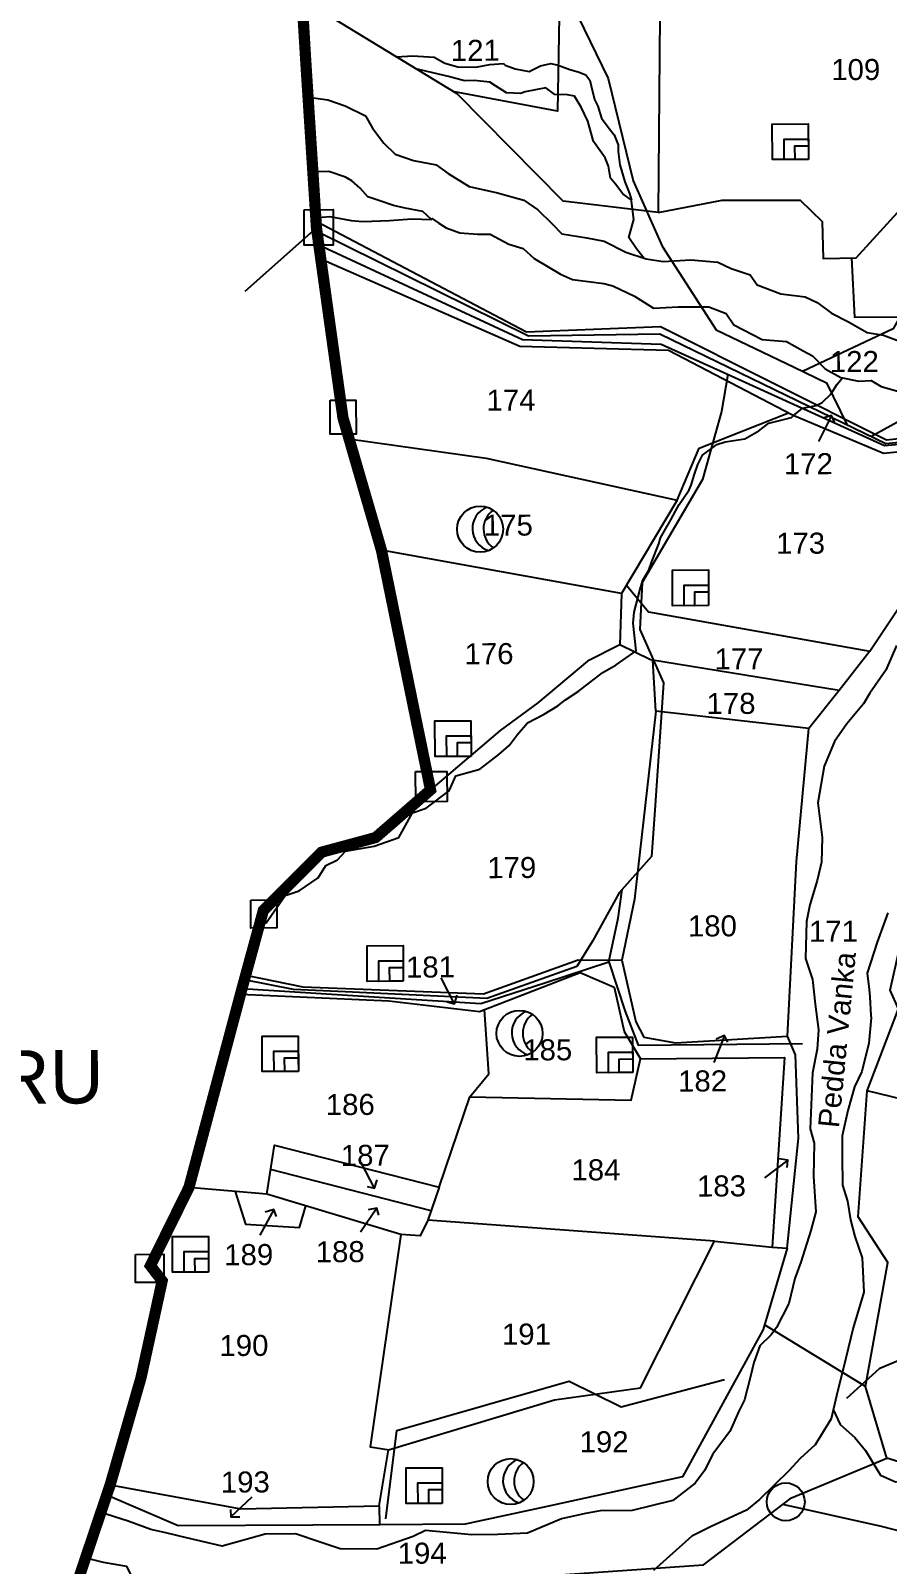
# Model space of a CAD drawing. Header units: inches. Extents: x 208632 to 221797, y 1591440 to 1598854.
# Drawn here: x 209724 to 210336, y 1594556 to 1595650 of the extents above; entities that cross this region are included whole.
import ezdxf

# ---------------------------------------------------------------- set-up
doc = ezdxf.new("R2010")
doc.units = ezdxf.units.IN
doc.header["$LTSCALE"] = 15
doc.header["$MEASUREMENT"] = 0
doc.linetypes.add('HIDDEN2', pattern=[0.1875, 0.125, -0.0625])
for name, color, linetype in [('BOUNDRY STONES', 240, 'Continuous'), ('DIMENSION', 1, 'Continuous'), ('PLOTS', 7, 'Continuous'), ('PLOTS NO', 7, 'Continuous'), ('ROADS', 1, 'Continuous'), ('STREAMS', 4, 'Continuous'), ('VILLAGE BOUNDRY', 5, 'Continuous'), ('wells', 7, 'Continuous')]:
    doc.layers.add(name, color=color, linetype=linetype)
doc.styles.get("Standard").update_dxf_attribs({"font": 'arial.ttf'})

# ---------------------------------------------------------------- blocks, each defined once
blk = doc.blocks.new('GGGGGFDGG')
at = {"layer": 'PLOTS NO', "color": 0}
for points in [[(17673.9, 8953.1), (17670.6, 8947.5), (17677, 8943.1)], [(17670.6, 8947.5), (17695.6, 8952)]]:
    blk.add_lwpolyline(points, dxfattribs=at)

msp = doc.modelspace()

# ---------------------------------------------------------------- linework, layer by layer
at = {"layer": 'BOUNDRY STONES'}
for points in [[(209919.5, 1595522.4), (209940.2, 1595522.5), (209940.3, 1595497.1), (209919.6, 1595497)], [(209938, 1595386.5), (209956.5, 1595386.5), (209956.6, 1595362.3), (209938.1, 1595362.2)], [(209999, 1595121.6), (210021.4, 1595121.7), (210021.5, 1595100.2), (209999.1, 1595100.1)], [(209881.4, 1595029.9), (209900, 1595030), (209900.1, 1595010), (209881.5, 1595009.9)], [(209799.1, 1594777.1), (209819.4, 1594777.2), (209819.4, 1594757.2), (209799.2, 1594757.2)]]:
    msp.add_lwpolyline(points, close=True, dxfattribs=at)
msp.add_lwpolyline([(209928.3, 1595509.4), (209877.2, 1595464.1)], dxfattribs=at)
msp.add_circle((210263.2, 1594600.6), 13.5, dxfattribs=at)
at = {"layer": 'PLOTS'}
for points in [[(210488.9, 1595570.2), (210425.3, 1595578.6), (210458.8, 1595621.7), (210463.5, 1595671.2), (210330.7, 1595739.2), (210207.5, 1595755.9), (210173.6, 1595689.2), (210172.1, 1595520.5), (210104.3, 1595528.4), (210028.7, 1595605), (209918, 1595672.6), (210101.5, 1595660.2), (210100.4, 1595592.7), (210025.7, 1595606.8)], [(210172.1, 1595520.5), (210217.9, 1595529.2), (210273.5, 1595529.1), (210289.3, 1595513.9), (210289.9, 1595487.6), (210313.4, 1595488.1), (210345.4, 1595523), (210370.8, 1595536), (210407.6, 1595564), (210425.3, 1595578.6)], [(210310.2, 1595488.1), (210312.3, 1595445.7), (210397.1, 1595445.9), (210474.1, 1595485.7), (210515, 1595539.3), (210569.2, 1595503.9), (210607.1, 1595473.4), (210678, 1595502.5), (210680.2, 1595529.3), (210740.6, 1595550.3), (210776.7, 1595555), (210835.8, 1595524.2), (210893.2, 1595489.6), (210923.6, 1595471.3), (210973.6, 1595437.5), (211033.2, 1595384.1), (211018.5, 1595357.1), (210979.2, 1595337.2), (210970.6, 1595338.3), (210931.6, 1595369.2), (210883.6, 1595379.1), (210923.6, 1595471.3)], [(210486.7, 1595336.9), (210437.1, 1595353.5), (210412.6, 1595366.4), (210335.2, 1595358), (210173.9, 1595438.8), (210078.2, 1595435.1), (209928, 1595514)], [(209931.4, 1595487.3), (210073.5, 1595425), (210179.6, 1595422.3), (210268.1, 1595376), (210333, 1595348.6), (210404.1, 1595355.7), (210475.4, 1595322), (210500.6, 1595306.5), (210526.7, 1595319), (210574.8, 1595321.7), (210612.7, 1595347.2), (210667.8, 1595357.3), (210757.5, 1595348.9), (210971, 1595323.9), (211024.3, 1595346.9), (211019.1, 1595357.4)], [(209951.5, 1595359), (210049.5, 1595345.1), (210185.7, 1595315.1), (210201.3, 1595352.3), (210265.2, 1595377.5)], [(210149.6, 1595254.6), (210165.3, 1595235.6), (210323.2, 1595207.5), (210417.6, 1595349.3)], [(210185.7, 1595315.1), (210146.1, 1595248.7), (209974.7, 1595279.4)], [(210320.1, 1594683), (210336, 1594771.4), (210314.9, 1594803.9), (210321.2, 1594893.7), (210343.7, 1594952.2), (210337.8, 1594965.6), (210349.8, 1595019.6), (210355.2, 1595064.1), (210388.9, 1595135.7), (210380.2, 1595139.8), (210416.3, 1595195.7), (210448.8, 1595226.6), (210463.2, 1595253.7), (210470.3, 1595293.6), (210500.6, 1595306.5)], [(210146.1, 1595248.7), (210144.8, 1595212), (210121.7, 1595200.4), (210086.2, 1595170.7), (210059.4, 1595150.8), (210009.7, 1595108.5)], [(210323.2, 1595207.5), (210301.2, 1595179.5), (210166.6, 1595201.4), (210144.8, 1595212)], [(210301.2, 1595179.5), (210279.6, 1595152.2), (210170.5, 1595164.6), (210168.4, 1595201.1)], [(210170.5, 1595164.6), (210155.3, 1595030.6), (210146.2, 1594987.1), (210156.2, 1594943), (210162, 1594932.1), (210184.5, 1594928.1), (210264.4, 1594932.9), (210270.9, 1595057.5), (210279.6, 1595152.2)], [(209877.8, 1594976.4), (209918.6, 1594968), (210047.5, 1594963), (210115, 1594987.2), (210146.2, 1594987.1)], [(209874.1, 1594962.8), (209979.9, 1594958.1), (210044.7, 1594950.4), (210116.5, 1594978.3), (210140.7, 1594967.7), (210148, 1594936.1), (210159.6, 1594916.6), (210262.4, 1594917.6), (210253.5, 1594782.3), (210264.2, 1594781.6), (210272.4, 1594860), (210270.2, 1594919.5), (210264.4, 1594932.9)], [(210015.9, 1594825), (210037.8, 1594889.5), (210051.2, 1594906), (210048.3, 1594951.8)], [(210037.8, 1594889.5), (210152.8, 1594887.2), (210159.6, 1594916.6)], [(210803, 1594869.1), (210730.2, 1594813.2), (210564.9, 1594876.2), (210537.2, 1594874.4), (210395.1, 1594913.2), (210381, 1594879.3), (210321.2, 1594893.7)], [(209892.8, 1594820.2), (209898.4, 1594855), (210015.9, 1594825), (210007.7, 1594801.5)], [(210010.1, 1594808.3), (209895.6, 1594837.6)], [(209988.5, 1594791.4), (209892.8, 1594820.2), (209837.3, 1594824.9)], [(209870.4, 1594822.1), (209877.6, 1594798.6), (209916.2, 1594796.4), (209920.8, 1594811.8)], [(210212.3, 1594786.6), (210007.7, 1594801.5), (210002.3, 1594790.3), (209988.5, 1594791.4), (209966.7, 1594639.8), (209980.2, 1594637.8)], [(209973.1, 1594597.7), (209979.8, 1594637.7), (210098.2, 1594673.3), (210159.5, 1594682), (210212.3, 1594786.6), (210253.5, 1594782.3)], [(210264.2, 1594781.6), (210247.1, 1594723.6), (210189.4, 1594618.5), (210092.9, 1594597.4), (210034.4, 1594584.6), (209973.8, 1594584.3), (209829.6, 1594583.4), (209778.6, 1594605.4)], [(210642.3, 1594738), (210571, 1594677.1), (210502.2, 1594584.8), (210491.5, 1594564.8), (210462.4, 1594572.6), (210414.5, 1594607.8), (210335.4, 1594631.7)], [(209754.5, 1594533.8), (209950, 1594510.8), (210021.4, 1594542.8), (210105.9, 1594548.7), (210204.6, 1594555.7), (210267.4, 1594603.5), (210335.4, 1594631.7), (210320.1, 1594683), (210248.1, 1594726.8)], [(209781.1, 1594612.8), (209874.4, 1594595.6), (209973.1, 1594597.7), (209973.2, 1594584.2)], [(210492.3, 1594566.3), (210479.2, 1594545), (210331.5, 1594583.1), (210261.1, 1594598.6)]]:
    msp.add_lwpolyline(points, dxfattribs=at)
at = {"layer": 'ROADS', "color": 1}
for points in [[(210275.2, 1595407.2), (210340.4, 1595437.9), (210366, 1595483.8), (210403.7, 1595523.8), (210438.8, 1595570.9), (210466.2, 1595618.7), (210470.6, 1595681.9), (210470.3, 1595761), (210441.9, 1595808.5), (210417, 1595826.1), (210356.9, 1595898.3), (210305, 1595960.8), (210261.3, 1596013.3), (210206.7, 1596102.5), (210144.1, 1596159.5)], [(211071.2, 1595683.1), (211068.2, 1595619.8), (211053.1, 1595554.7), (211046.2, 1595524.6), (211041.6, 1595470.8), (211038.7, 1595403), (211031.7, 1595369.3), (211010.7, 1595347.7), (210971.9, 1595332.2), (210856.2, 1595346.1), (210732.6, 1595358.4), (210681.7, 1595360), (210630.3, 1595354.1), (210601.4, 1595342.9), (210570.5, 1595324.7), (210528, 1595320.8), (210501, 1595313.2), (210469, 1595331), (210406.6, 1595360.6), (210333.6, 1595354), (210219, 1595406), (210174.4, 1595426.3), (210075.3, 1595429.5), (209926, 1595498.9)], [(210115, 1595660.1), (210136.4, 1595616.1), (210154.3, 1595542.9), (210175.1, 1595496.3), (210213.6, 1595436.7), (210269.1, 1595410.1), (210292.3, 1595399), (210306.7, 1595369.1)], [(209928.6, 1595507.1), (210079.6, 1595432.5), (210173.4, 1595433.9), (210304.1, 1595370.4), (210334.7, 1595355.5), (210413.1, 1595363.5), (210504, 1595321.9), (210574.1, 1595330.1), (210615.8, 1595355.5), (210682.7, 1595371.3), (210901.9, 1595347.3), (210971.9, 1595332.2)], [(210221.9, 1595404.8), (210217.3, 1595378.5), (210203.7, 1595329.9), (210160.8, 1595256.5), (210159, 1595222.9), (210175.9, 1595184.8), (210169.7, 1595094), (210167.4, 1595061), (210144.4, 1595035.1), (210125.3, 1595000.7), (210114.2, 1594982.4), (210049.8, 1594959.6), (209953.9, 1594964.1), (209911.9, 1594966.1), (209876.9, 1594973)], [(210323.9, 1595360.7), (210352.5, 1595376.2), (210378.5, 1595382.2), (210420.1, 1595370.7), (210441.4, 1595350.6)], [(209875.2, 1594966.9), (209980.6, 1594960.2), (210045.6, 1594956), (210092.1, 1594971.2), (210137, 1594985.9), (210143.6, 1595017.1), (210146.4, 1595037.4)], [(210137, 1594985.9), (210148.6, 1594950.4), (210157.8, 1594926.4), (210275.2, 1594927.6)], [(210306.9, 1594674.6), (210330.4, 1594695.9), (210368.5, 1594711.9), (210407.9, 1594722.2), (210439.8, 1594741.2), (210453.5, 1594765.2), (210524.5, 1594808.9), (210573.9, 1594806.9), (210621.7, 1594822.6), (210700.8, 1594824.4), (210790.1, 1594867.8), (210818.9, 1594877.3)], [(209977.9, 1594588.6), (209985.7, 1594651.6), (210079.3, 1594678.3), (210108.6, 1594686.6), (210145.7, 1594668.5), (210219.5, 1594688)]]:
    msp.add_lwpolyline(points, dxfattribs=at)
at = {"layer": 'STREAMS'}
for points in [[(209985.3, 1595631.5), (209997, 1595632.1), (210012.3, 1595631.2), (210020, 1595627), (210029.1, 1595624.4), (210042.1, 1595624.1), (210052.1, 1595625.9), (210061.8, 1595626.6)], [(210061.8, 1595626.6), (210063, 1595625.5), (210070, 1595622.8), (210080.2, 1595620.9), (210088.1, 1595625), (210095.6, 1595626.6), (210100.8, 1595625.5), (210109.1, 1595622.4), (210115.1, 1595620.8), (210120.6, 1595618.5), (210123.4, 1595614.8), (210124.3, 1595610.8), (210126.6, 1595601), (210129.2, 1595596.2), (210131.7, 1595587.6), (210137.2, 1595580.4), (210140.8, 1595575.9), (210143.7, 1595568.6), (210143.7, 1595563.8), (210144.7, 1595554.5), (210148.3, 1595542.2), (210151.7, 1595533.9), (210153.2, 1595529.1), (210146.9, 1595533.6), (210141.6, 1595540.5), (210138.2, 1595545), (210136.8, 1595553.4), (210134.4, 1595559.4), (210126, 1595571), (210121.9, 1595585.6), (210117.3, 1595595.5), (210112.5, 1595603.3), (210107.5, 1595604.3), (210098.5, 1595604.6), (210092, 1595609.3), (210077.2, 1595606.5), (210073.8, 1595605.4), (210064, 1595605.7), (210056.1, 1595610.8), (210052.1, 1595613.4), (210040.8, 1595614.5), (210034, 1595614.4), (210022.5, 1595617.4), (209999.1, 1595622.8)], [(209920.9, 1595602.9), (209936.3, 1595600.8), (209948.8, 1595596.6), (209963.2, 1595589.4), (209968.3, 1595580.6), (209976.3, 1595569.8), (209984.5, 1595561.9), (209997.6, 1595557.5), (210013.7, 1595554.3), (210022.2, 1595548.3), (210037.2, 1595538.9), (210057.6, 1595534.5), (210076.2, 1595529.3), (210086.2, 1595522.3), (210096.4, 1595512.2), (210103.5, 1595505.1), (210121.2, 1595502.3), (210133.6, 1595500), (210149.1, 1595492.1), (210163.7, 1595487.3), (210175.6, 1595485.4), (210195.5, 1595486.6), (210214.8, 1595484.9), (210224.3, 1595480.5), (210237.8, 1595475.9), (210242.7, 1595468.9), (210259.6, 1595462.3), (210277.1, 1595460.2), (210285.5, 1595456.2), (210295.9, 1595448.5), (210307.4, 1595442.6), (210321.2, 1595434.9), (210332.9, 1595433), (210344.4, 1595428.6)], [(210336.1, 1595020.7), (210328.5, 1594999.9), (210321.3, 1594977.7), (210322.7, 1594966.1), (210323.2, 1594960.9), (210323.9, 1594947.5), (210324.1, 1594945.9), (210322.4, 1594927.9), (210317.5, 1594907.6), (210312.3, 1594896.7), (210307.4, 1594879.8), (210303.5, 1594861.6), (210303.5, 1594847), (210303.6, 1594826.6), (210307.3, 1594815), (210309.5, 1594801.9), (210312.5, 1594789.9), (210317.7, 1594774.6), (210318.9, 1594750.2), (210311.3, 1594724.7), (210305.9, 1594702.1), (210299.5, 1594676.2), (210295.6, 1594659.8), (210284.3, 1594641.4), (210273.4, 1594631.5), (210265.5, 1594622.7), (210244.4, 1594602.3), (210235.3, 1594594.6), (210209.5, 1594582.8), (210196.1, 1594576.2), (210168.8, 1594551.7)]]:
    msp.add_lwpolyline(points, dxfattribs=at)
at = {"layer": 'STREAMS', "color": 4}
for points in [[(209926.8, 1595516.6), (209937.9, 1595517.6), (209945.4, 1595516.1), (209953, 1595514.7), (209961.5, 1595513.9), (209980.4, 1595514.8), (209996.4, 1595515.8), (210010.4, 1595515.5), (210004.2, 1595521), (209991.7, 1595523.6), (209983.3, 1595525.3), (209973.6, 1595528.8), (209964.9, 1595531.6), (209959.6, 1595537.7), (209953.5, 1595542.9), (209949.1, 1595545.5), (209937.1, 1595549.6), (209926.4, 1595549.5)], [(210162.1, 1595487.7), (210156.6, 1595494.4), (210151.1, 1595502.5), (210154.7, 1595515.5), (210153, 1595528.6)], [(210010.4, 1595516.4), (210015.6, 1595512.9), (210020.9, 1595509.5), (210030.5, 1595506), (210043.3, 1595504.9), (210052.3, 1595504.9), (210065.5, 1595497.7), (210075.7, 1595494.6), (210083.6, 1595487.6), (210102.5, 1595476.3), (210111, 1595472.6), (210133.4, 1595469.8), (210139.8, 1595468.1), (210155.3, 1595460.6), (210168.7, 1595452.2), (210186.5, 1595453.1), (210208.3, 1595453.2), (210220.6, 1595448.3), (210226.2, 1595440.2), (210246.3, 1595429.8), (210263.7, 1595428.3), (210275.6, 1595421.7), (210282.3, 1595418.2), (210291.4, 1595408.9), (210302.5, 1595402.6), (210315.3, 1595400), (210324.1, 1595400.6), (210331.3, 1595396.3), (210345.6, 1595392.3)], [(209887.7, 1595012.5), (209892.3, 1595013.7), (209905.9, 1595033.1), (209915.9, 1595036.5), (209929.6, 1595045.8), (209935.1, 1595054.5), (209943.2, 1595058.7), (209949, 1595064.8), (209969.4, 1595068.3), (209987.1, 1595074.6), (209991.9, 1595083.2), (209996.9, 1595092.1), (210006.5, 1595095.5), (210023, 1595107.8), (210027.8, 1595118.5), (210045, 1595123.4), (210058.4, 1595133.7), (210065.8, 1595140.1), (210071.6, 1595147.8), (210079, 1595156.3), (210090.7, 1595162.5), (210100.5, 1595168.4), (210106.1, 1595172.8), (210115.1, 1595178.7), (210123.3, 1595185), (210132.7, 1595192.2), (210142.2, 1595197.7), (210156.4, 1595207.6), (210154.3, 1595227.4), (210155.1, 1595235.3), (210159.3, 1595251.8), (210161.3, 1595258.1), (210165.5, 1595265.3), (210167.7, 1595271.4), (210172.7, 1595284.1), (210173.7, 1595288.2), (210176.7, 1595293.4), (210181.3, 1595301.1), (210184.5, 1595307.4), (210187.1, 1595312.2), (210190.3, 1595316.7), (210194.3, 1595322.6), (210195.7, 1595326), (210198.1, 1595333.7), (210200.5, 1595340.7), (210203.9, 1595347.4), (210214, 1595354.8), (210220, 1595356.7), (210233.9, 1595358.9), (210244, 1595364.6), (210251.1, 1595370.1), (210267.4, 1595374.2), (210268.2, 1595375), (210275.2, 1595380.7), (210284.9, 1595382.8), (210289.1, 1595384.8), (210295.4, 1595390.9), (210299.8, 1595397.9), (210303.6, 1595402.4)], [(210342.3, 1595211.4), (210334.5, 1595194), (210323.2, 1595177.6), (210318.6, 1595169.9), (210306.7, 1595155.6), (210298, 1595143), (210290.5, 1595125.5), (210286, 1595099.3), (210289.3, 1595074.6), (210288.8, 1595056.9), (210285.6, 1595043.9), (210280.4, 1595026.4), (210277.9, 1595014.5), (210277.4, 1594988.3), (210282.4, 1594973.2), (210284.2, 1594955.7), (210286.6, 1594937.3), (210285.5, 1594923.6), (210282.4, 1594906.7), (210280.5, 1594866.8), (210283.5, 1594856.4), (210283, 1594832.8), (210284.6, 1594807.4), (210281.1, 1594794.3), (210273.9, 1594771.5), (210269.6, 1594759.9), (210265.3, 1594742.1), (210256.6, 1594725), (210252.9, 1594719.7), (210244.7, 1594711.9), (210240.4, 1594699.9), (210238.1, 1594690), (210233.8, 1594673.4), (210229.8, 1594665.2), (210223.2, 1594650.7), (210211, 1594634.3), (210205.5, 1594623.2), (210198.6, 1594613.9), (210182.6, 1594601.6), (210153.5, 1594594.5), (210130.8, 1594594.1), (210120.3, 1594592.3), (210103.2, 1594588.5), (210078.8, 1594578.2), (210057.8, 1594577.2), (210039.2, 1594577.1), (210006.2, 1594580.1), (209997.4, 1594576), (209971.3, 1594566.9), (209945.1, 1594567), (209931.6, 1594571.6), (209913.3, 1594577.7), (209891.7, 1594577.6), (209860.9, 1594569), (209835.5, 1594575), (209820.7, 1594578.5), (209810.2, 1594581), (209793.9, 1594586.8), (209773, 1594593.4)], [(210297.1, 1594666.6), (210302.1, 1594655.8), (210312.4, 1594646.5), (210320.2, 1594637.2), (210330.8, 1594619.6), (210341.4, 1594614.9), (210364.4, 1594616.3), (210388.7, 1594606.1), (210414.3, 1594588.8), (210427.4, 1594576.8), (210438.9, 1594569.7), (210456.6, 1594562), (210468.5, 1594552.7), (210470.7, 1594547.1), (210465.8, 1594530)], [(209752.3, 1594536.5), (209771.7, 1594541.6), (209795.4, 1594536.1), (209810.2, 1594540.3), (209797.6, 1594545.8), (209792.9, 1594554.5), (209776.3, 1594557.3), (209762.9, 1594560.7)]]:
    msp.add_lwpolyline(points, dxfattribs=at)
at = {"layer": 'VILLAGE BOUNDRY', "linetype": 'HIDDEN2', "ltscale": 8, "const_width": 8}
msp.add_lwpolyline([(209754.5, 1594533.8), (209781.1, 1594612.8), (209803.1, 1594689.2), (209818.2, 1594758.2), (209809.8, 1594769.1), (209837.3, 1594824.9), (209875.2, 1594966.9), (209890.4, 1595022.5), (209932.1, 1595064.1), (209970.5, 1595074.5), (210009.7, 1595108.5), (209999.7, 1595157.1), (209974.7, 1595279.4), (209947.2, 1595374), (209928.3, 1595509.4), (209920.8, 1595626.2), (209918, 1595672.6)], dxfattribs=at)
at = {"layer": 'wells', "color": 0}
for points in [[(210279.4, 1595558.2), (210253.7, 1595558.1), (210253.6, 1595583.4), (210279.3, 1595583.6)], [(210279.4, 1595558.2), (210262.1, 1595558.1), (210262, 1595572.7), (210279.4, 1595572.8)], [(210279.4, 1595558.2), (210269.8, 1595558.1), (210269.7, 1595567.9), (210279.4, 1595568)], [(210208.1, 1595240), (210182.4, 1595239.9), (210182.3, 1595265.2), (210208, 1595265.4)], [(210208.1, 1595240), (210190.7, 1595239.9), (210190.7, 1595254.5), (210208, 1595254.6)], [(210208.1, 1595240), (210198.4, 1595239.9), (210198.4, 1595249.7), (210208.1, 1595249.8)], [(210038.6, 1595132.4), (210012.9, 1595132.3), (210012.8, 1595157.7), (210038.5, 1595157.8)], [(210038.6, 1595132.4), (210021.3, 1595132.4), (210021.2, 1595147), (210038.6, 1595147)], [(210038.6, 1595132.4), (210029, 1595132.4), (210028.9, 1595142.2), (210038.6, 1595142.2)], [(209990.2, 1594972), (209964.5, 1594971.9), (209964.4, 1594997.3), (209990.1, 1594997.4)], [(209990.2, 1594972), (209972.9, 1594971.9), (209972.8, 1594986.5), (209990.2, 1594986.6)], [(209990.2, 1594972), (209980.6, 1594972), (209980.5, 1594981.7), (209990.2, 1594981.8)], [(209915.4, 1594907.6), (209889.6, 1594907.5), (209889.5, 1594932.8), (209915.2, 1594932.9)], [(210154, 1594906.8), (210128.3, 1594906.7), (210128.2, 1594932.1), (210153.9, 1594932.2)], [(209915.4, 1594907.6), (209898, 1594907.5), (209897.9, 1594922.1), (209915.3, 1594922.2)], [(209915.4, 1594907.6), (209905.7, 1594907.5), (209905.6, 1594917.3), (209915.3, 1594917.3)], [(210154, 1594906.8), (210136.7, 1594906.7), (210136.6, 1594921.3), (210154, 1594921.4)], [(210154, 1594906.8), (210144.4, 1594906.8), (210144.3, 1594916.5), (210154, 1594916.6)], [(209851.3, 1594764.5), (209825.6, 1594764.4), (209825.5, 1594789.8), (209851.2, 1594789.9)], [(209851.3, 1594764.5), (209834, 1594764.5), (209833.9, 1594779.1), (209851.3, 1594779.1)], [(209851.3, 1594764.5), (209841.7, 1594764.5), (209841.6, 1594774.3), (209851.3, 1594774.3)], [(210018.1, 1594599.5), (209992.4, 1594599.4), (209992.3, 1594624.8), (210018, 1594624.9)], [(210018.1, 1594599.5), (210000.8, 1594599.5), (210000.7, 1594614.1), (210018.1, 1594614.1)], [(210018.1, 1594599.5), (210008.5, 1594599.5), (210008.4, 1594609.3), (210018.1, 1594609.3)]]:
    msp.add_lwpolyline(points, close=True, dxfattribs=at)
for centre in [(210045.1, 1595294.5), (210073.2, 1594934.8), (210066.9, 1594615.1)]:
    msp.add_circle(centre, 16.4, dxfattribs=at)
for centre, start, end in [((210056, 1595294.9), 111.4047, 252.828), ((210063.9, 1595294.7), 125.3285, 235.5921), ((210084, 1594935.2), 111.4047, 252.828), ((210091.9, 1594934.9), 125.3285, 235.5921), ((210077.8, 1594615.5), 111.4047, 252.828), ((210085.7, 1594615.3), 125.3285, 235.5921)]:
    msp.add_arc(centre, 16.4, start, end, dxfattribs=at)

# ---------------------------------------------------------------- block references
at = {"layer": 'PLOTS NO'}
for p, xscale, yscale, zscale, rotation in [((213079, 1611318.2), 0.817078623720784, 0.817078623720784, 0.817078623720784, 233.2423389000208), ((221224, 1583271.3), 0.8170786237207841, 0.8170786237207841, 0.8170786237207841, 106.924412341882), ((211586.5, 1611059.1), 0.8170786237207841, 0.8170786237207841, 0.8170786237207841, 238.2989322117993), ((221167, 1583139.6), 0.8170786237207841, 0.8170786237207841, 0.8170786237207841, 106.924412341882), ((219823.4, 1607903.5), 0.8170786237207841, 0.8170786237207841, 0.8170786237207841, 206.9418797588105), ((213276.8, 1610636.1), 0.8170786237207841, 0.8170786237207841, 0.8170786237207841, 231.093303929999), ((214741.5, 1610274.9), 0.8170786237207841, 0.8170786237207841, 0.8170786237207841, 226.0021181643627), ((201779, 1580572.4), 0.8170786237207841, 0.8170786237207841, 0.8170786237207841, 33.15938791535853)]:
    msp.add_blockref('GGGGGFDGG', p, dxfattribs=dict(at, xscale=xscale, yscale=yscale, zscale=zscale, rotation=rotation))

# ---------------------------------------------------------------- texts
at = {"layer": 'DIMENSION', "insert": (209518.6, 1594985.5), "char_height": 38.139, "width": 467.714, "attachment_point": 2, "rotation": 0.2399}
msp.add_mtext('NO:64\\PCHINTHALAJUTURU ', dxfattribs=at)
at = {"layer": 'PLOTS NO'}
for s, rotation, p in [('121', 0.2399, (210024.2, 1595628.5)), ('109', 0.2399, (210295.7, 1595614.8)), ('122', 0.2399, (210294.7, 1595406.5)), ('174', 0.2399, (210049.7, 1595379)), ('172', 0.2399, (210261.9, 1595333.6)), ('175', 0.2399, (210047.8, 1595289.8)), ('173', 0.2399, (210256.3, 1595276.9)), ('176', 0.2399, (210034, 1595198.1)), ('177', 0.2399, (210212.4, 1595194.4)), ('178', 0.2399, (210206.7, 1595162.6)), ('179', 0.2399, (210050.2, 1595045.5)), ('180', 0.2399, (210193.4, 1595003.9)), ('171', 0.2399, (210279.8, 1595000.1)), ('Pedda Vanka', 84.452, (210301.1, 1594866.9)), ('181', 0.2399, (209992.2, 1594974.6)), ('185', 0.2399, (210075.9, 1594915.5)), ('182', 0.2399, (210186.4, 1594893.3)), ('186', 0.2399, (209935, 1594876.5)), ('187', 0.2399, (209945.7, 1594840.2)), ('184', 0.2399, (210110.3, 1594829.9)), ('183', 0.2399, (210199.9, 1594818.4)), ('189', 0.2399, (209862.5, 1594769.4)), ('188', 0.2399, (209927.8, 1594771.5)), ('190', 0.2399, (209859.1, 1594704.6)), ('191', 0.2399, (210060.7, 1594712.7)), ('192', 0.2399, (210116.1, 1594635.9)), ('193', 0.2399, (209860.1, 1594607.2)), ('194', 0.2399, (209986.3, 1594556.4))]:
    msp.add_text(s, height=15, rotation=rotation, dxfattribs=at).set_placement(p)

doc.saveas('drawing.dxf')
